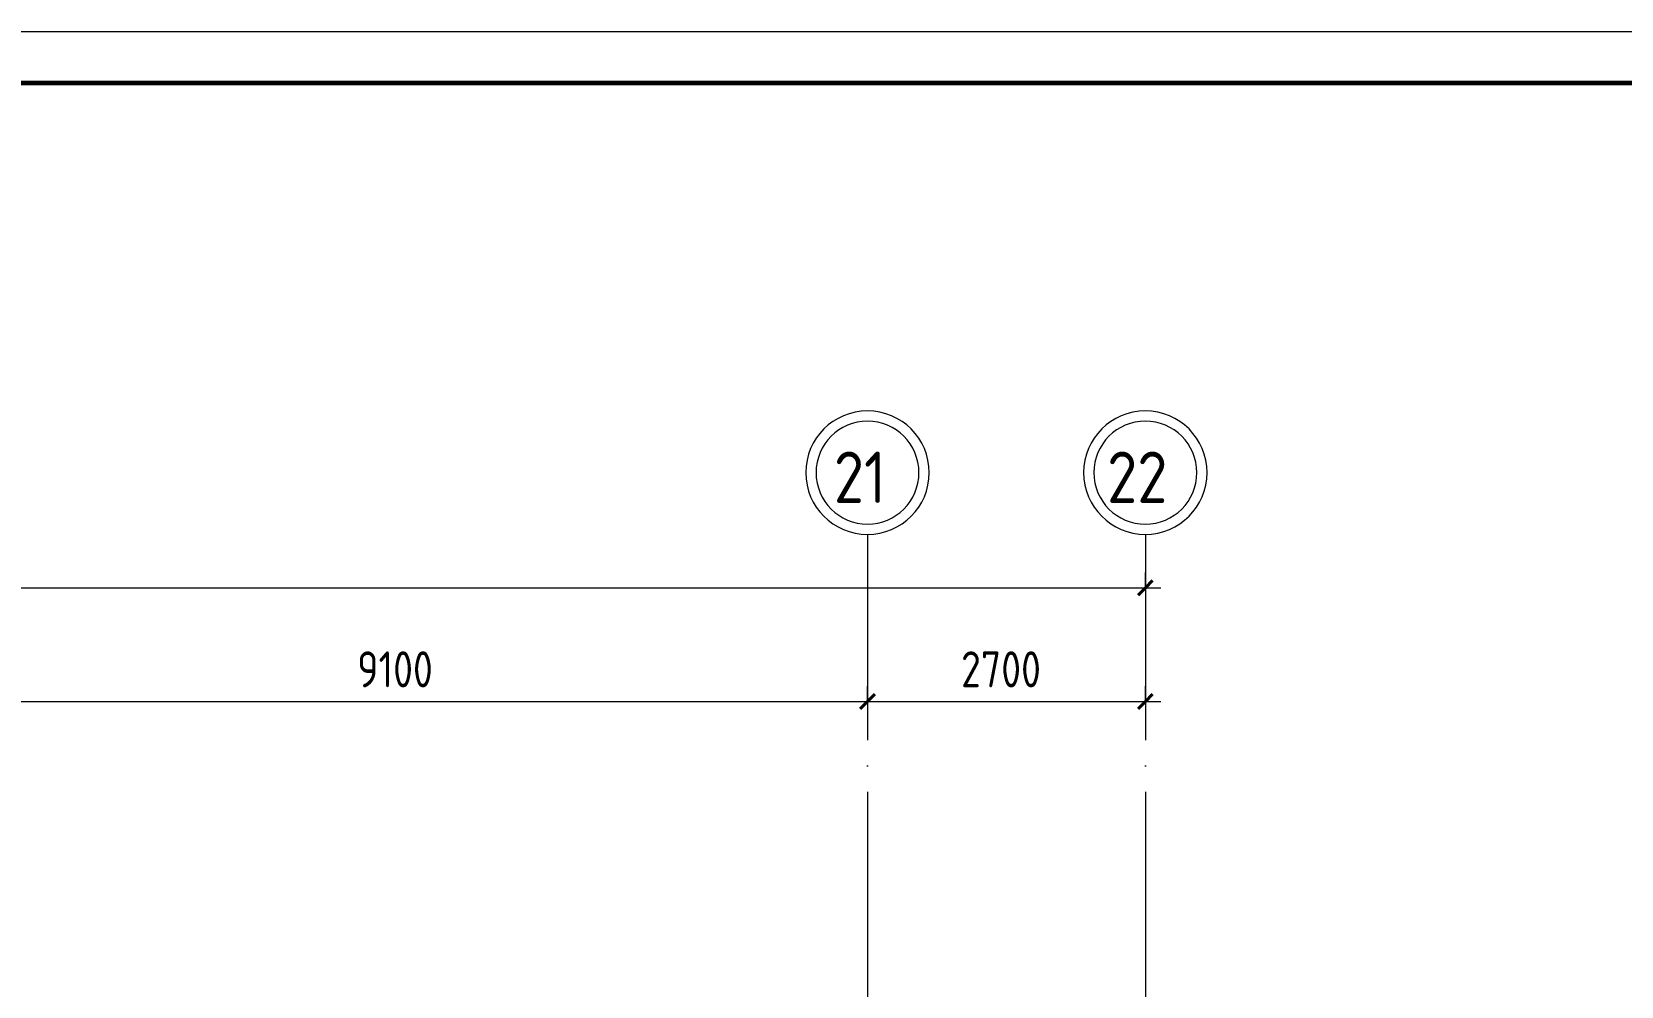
# Model space of a CAD drawing. Header units: millimetres. Extents: x -1073752 to 1436911, y -1379358 to 94781.
# Drawn here: x -1008324 to -992879, y -978395 to -969122 of the extents above; entities that cross this region are included whole.
import ezdxf

# ---------------------------------------------------------------- set-up
doc = ezdxf.new("R2010")
doc.units = ezdxf.units.MM
doc.linetypes.add('ADSK_Линия сетки', pattern=[25, 20, -2.5, 0, -2.5])
for name, color, linetype, lineweight in [('Оси', 252, 'Continuous', 9), ('ОФ_рамка', 8, 'Continuous', 60), ('Размеры', 250, 'Continuous', 9)]:
    doc.layers.add(name, color=color, linetype=linetype, lineweight=lineweight)
doc.styles.add('GOST Common_1', font='', dxfattribs={"width": 0.9, "height": 350})
doc.styles.add('GOST Common_3', font='', dxfattribs={"height": 3.5})
doc.styles.get('GOST Common_1').set_extended_font_data('GOST Common')
doc.styles.get('GOST Common_3').set_extended_font_data('GOST 2.304 type A')

# ---------------------------------------------------------------- blocks, each defined once
blk = doc.blocks.new('2 этаж')
at = {"layer": 'Оси', "color": 251, "linetype": 'ADSK_Линия сетки', "ltscale": 100, "true_color": 0x636466}
for p, q in [((158576, 33711), (158576, 16057)), ((161276, 33711), (161276, 16057))]:
    blk.add_line(p, q, dxfattribs=at)
at = {"layer": 'Оси', "color": 251, "lineweight": 20, "true_color": 0x636466}
for centre, radius, start, end in [((158576, 34311), 600, 0, 180), ((161276, 34311), 600, 0, 180), ((158576, 34311), 500, 0, 180), ((161276, 34311), 500, 0, 180), ((158576, 34311), 600, 180, 0), ((158576, 34311), 500, 180, 0), ((161276, 34311), 600, 180, 0), ((161276, 34311), 500, 180, 0)]:
    blk.add_arc(centre, radius, start, end, dxfattribs=at)
at = {"layer": 'Размеры', "color": 251, "lineweight": 20, "true_color": 0x636466}
for p, q in [((161276, 33192), (161276, 33342)), ((107526, 33192), (161426, 33192)), ((161276, 33192), (161276, 33142)), ((158576, 32088), (158576, 32238)), ((158576, 32088), (158576, 32238)), ((161276, 32088), (161276, 32238)), ((149476, 32088), (158576, 32088)), ((158576, 32088), (158576, 32038)), ((158576, 32088), (161426, 32088)), ((158576, 32088), (158576, 32038)), ((161276, 32088), (161276, 32038))]:
    blk.add_line(p, q, dxfattribs=at)
at = {"layer": 'Размеры', "color": 251, "lineweight": 40, "true_color": 0x636466}
for p, q in [((161276, 33192), (161347, 33263)), ((161276, 33192), (161205, 33121)), ((158576, 32088), (158647, 32159)), ((158576, 32088), (158647, 32159)), ((161276, 32088), (161347, 32159)), ((158576, 32088), (158505, 32017)), ((158576, 32088), (158505, 32017)), ((161276, 32088), (161205, 32017))]:
    blk.add_line(p, q, dxfattribs=at)
at = {"layer": 'Оси', "color": 251, "true_color": 0x636466, "style": 'GOST Common_1', "width": 0.9}
for s, p in [('21', (158249, 34016)), ('22', (160904, 34016))]:
    blk.add_text(s, height=500, dxfattribs=at).set_placement(p)
at = {"layer": 'Размеры', "color": 251, "lineweight": 20, "true_color": 0x636466, "char_height": 350, "attachment_point": 1, "line_spacing_factor": 1.022761, "style": 'GOST Common_3'}
for s, insert, width in [('9100', (153617, 32575), 980.83), ('2700', (159485, 32575), 1059.58)]:
    blk.add_mtext(s, dxfattribs=dict(at, insert=insert, width=width))
blk = doc.blocks.new('А0')
at = {"layer": 'ОФ_рамка', "color": 0, "linetype": 'Continuous', "lineweight": 5, "ltscale": 100}
blk.add_lwpolyline([(341068, -309617), (222168, -309617)], dxfattribs=at)
at = {"layer": 'ОФ_рамка', "color": 0, "linetype": 'Continuous', "ltscale": 100}
blk.add_lwpolyline([(340568, -310117), (224168, -310117)], dxfattribs=at)

msp = doc.modelspace()

# ---------------------------------------------------------------- block references
msp.add_blockref('2 этаж', (-1158779.2, -1007716.5))
at = {"layer": 'ОФ_рамка', "color": 0, "lineweight": -2}
msp.add_blockref('А0', (-1293911.6, -659505.4), dxfattribs=at)

doc.saveas('drawing.dxf')
